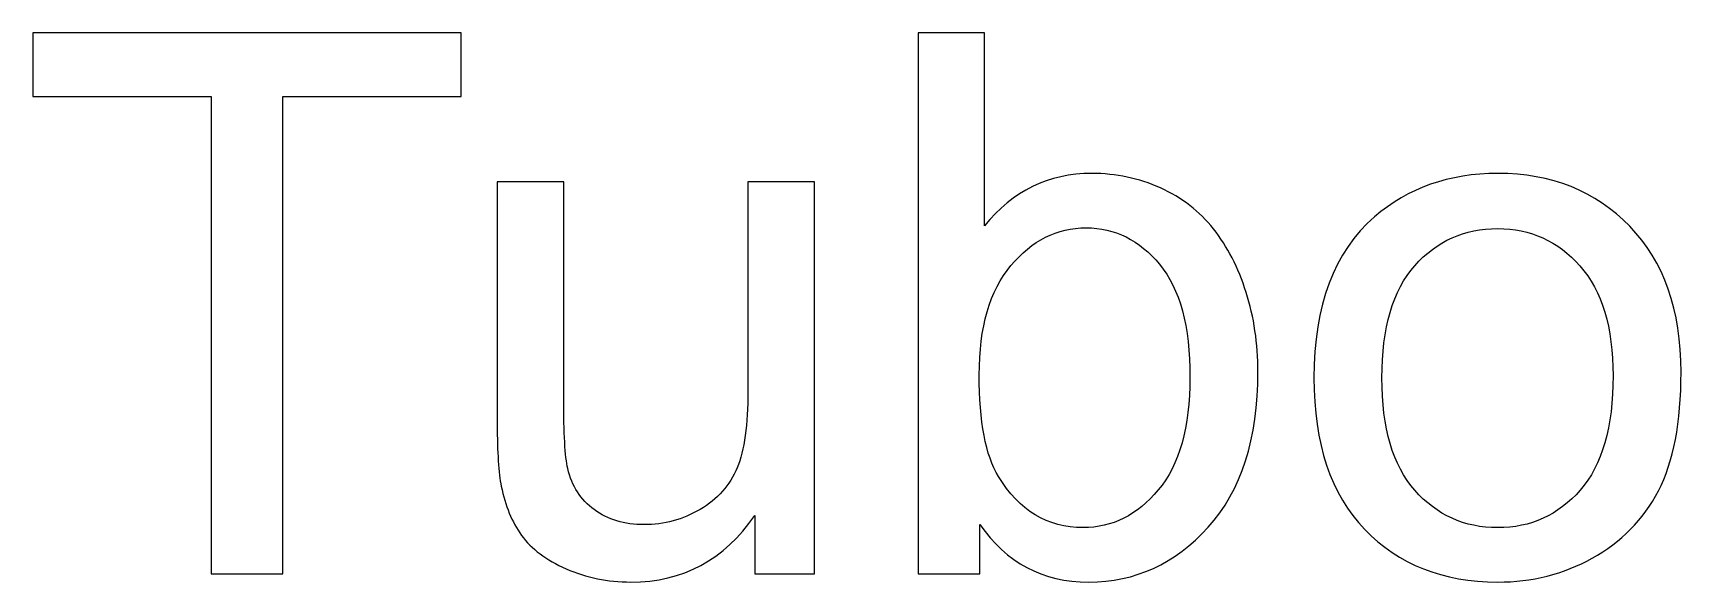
# Model space of a CAD drawing. Header units: millimetres. Extents: x -300 to 279, y -192 to 238.
# Drawn here: x 110.64 to 147.59, y 225.83 to 238.14 of the extents above; entities that cross this region are included whole.
import ezdxf

# ---------------------------------------------------------------- set-up
doc = ezdxf.new("R2010")
doc.units = ezdxf.units.MM
doc.layers.add('CAMADA_1', color=7, linetype='CONTINUOUS')

msp = doc.modelspace()

# ---------------------------------------------------------------- linework, layer by layer
at = {"layer": 'CAMADA_1', "color": 250}
for points, knots in [([(114.6357, 226.014), (114.6357, 226.014), (114.6357, 236.7158), (114.6357, 236.7158), (114.6357, 236.7158), (110.6395, 236.7158), (110.6395, 236.7158), (110.6395, 236.7158), (110.6395, 238.1382), (110.6395, 238.1382), (110.6395, 238.1382), (120.2406, 238.1382), (120.2406, 238.1382), (120.2406, 238.1382), (120.2406, 236.7158), (120.2406, 236.7158), (120.2406, 236.7158), (116.2444, 236.7158), (116.2444, 236.7158), (116.2444, 236.7158), (116.2444, 226.014), (116.2444, 226.014), (116.2444, 226.014), (114.6357, 226.014), (114.6357, 226.014)], [0, 0, 0, 0, 0.125, 0.125, 0.125, 0.25, 0.25, 0.25, 0.375, 0.375, 0.375, 0.5, 0.5, 0.5, 0.625, 0.625, 0.625, 0.75, 0.75, 0.75, 0.875, 0.875, 0.875, 1, 1, 1, 1]), ([(131.871, 226.014), (131.871, 226.014), (130.4825, 226.014), (130.4825, 226.014), (130.4825, 226.014), (130.4825, 238.1382), (130.4825, 238.1382), (130.4825, 238.1382), (131.9726, 238.1382), (131.9726, 238.1382), (131.9726, 238.1382), (131.9726, 233.8118), (131.9726, 233.8118), (132.6019, 234.5964), (133.4035, 234.9886), (134.3799, 234.9886), (134.919, 234.9886), (135.4326, 234.8814), (135.9152, 234.6641), (136.3978, 234.4468), (136.7929, 234.1392), (137.1062, 233.7469), (137.4167, 233.3518), (137.6622, 232.8776), (137.8372, 232.3217), (138.015, 231.7685), (138.1024, 231.173), (138.1024, 230.5408), (138.1024, 229.0394), (137.7299, 227.8767), (136.9877, 227.0582), (136.2426, 226.237), (135.3508, 225.8277), (134.3094, 225.8277), (133.2736, 225.8277), (132.4608, 226.2595), (131.871, 227.1203), (131.871, 227.1203), (131.871, 226.014), (131.871, 226.014)], [0, 0, 0, 0, 0.0769231, 0.0769231, 0.0769231, 0.1538462, 0.1538462, 0.1538462, 0.2307692, 0.2307692, 0.2307692, 0.3076923, 0.3076923, 0.3076923, 0.3846154, 0.3846154, 0.3846154, 0.4615385, 0.4615385, 0.4615385, 0.5384615, 0.5384615, 0.5384615, 0.6153846, 0.6153846, 0.6153846, 0.6923077, 0.6923077, 0.6923077, 0.7692308, 0.7692308, 0.7692308, 0.8461538, 0.8461538, 0.8461538, 0.9230769, 0.9230769, 0.9230769, 1, 1, 1, 1]), ([(126.8221, 226.014), (126.8221, 226.014), (126.8221, 227.3207), (126.8221, 227.3207), (126.1391, 226.3244), (125.2134, 225.8277), (124.0422, 225.8277), (123.5257, 225.8277), (123.0431, 225.9265), (122.5944, 226.1241), (122.1457, 226.3244), (121.8127, 226.5728), (121.5953, 226.872), (121.378, 227.1739), (121.2256, 227.5408), (121.1381, 227.9754), (121.0789, 228.269), (121.0478, 228.7318), (121.0478, 229.364), (121.0478, 229.364), (121.0478, 234.8024), (121.0478, 234.8024), (121.0478, 234.8024), (122.538, 234.8024), (122.538, 234.8024), (122.538, 234.8024), (122.538, 229.9397), (122.538, 229.9397), (122.538, 229.1636), (122.569, 228.6387), (122.6283, 228.3706), (122.7214, 227.9783), (122.919, 227.6735), (123.2238, 227.4505), (123.5257, 227.2276), (123.8983, 227.1147), (124.3442, 227.1147), (124.7901, 227.1147), (125.2078, 227.2276), (125.5972, 227.4562), (125.9867, 227.6848), (126.2633, 227.998), (126.427, 228.3903), (126.5878, 228.7826), (126.6697, 229.3555), (126.6697, 230.1034), (126.6697, 230.1034), (126.6697, 234.8024), (126.6697, 234.8024), (126.6697, 234.8024), (128.1598, 234.8024), (128.1598, 234.8024), (128.1598, 234.8024), (128.1598, 226.014), (128.1598, 226.014), (128.1598, 226.014), (126.8221, 226.014), (126.8221, 226.014)], [0, 0, 0, 0, 0.0526316, 0.0526316, 0.0526316, 0.1052632, 0.1052632, 0.1052632, 0.1578947, 0.1578947, 0.1578947, 0.2105263, 0.2105263, 0.2105263, 0.2631579, 0.2631579, 0.2631579, 0.3157895, 0.3157895, 0.3157895, 0.3684211, 0.3684211, 0.3684211, 0.4210526, 0.4210526, 0.4210526, 0.4736842, 0.4736842, 0.4736842, 0.5263158, 0.5263158, 0.5263158, 0.5789474, 0.5789474, 0.5789474, 0.6315789, 0.6315789, 0.6315789, 0.6842105, 0.6842105, 0.6842105, 0.7368421, 0.7368421, 0.7368421, 0.7894737, 0.7894737, 0.7894737, 0.8421053, 0.8421053, 0.8421053, 0.8947368, 0.8947368, 0.8947368, 0.9473684, 0.9473684, 0.9473684, 1, 1, 1, 1]), ([(139.3583, 230.4082), (139.3583, 232.031), (139.8099, 233.2332), (140.7158, 234.015), (141.4693, 234.6641), (142.3922, 234.9886), (143.4787, 234.9886), (144.6838, 234.9886), (145.6716, 234.5935), (146.4392, 233.8033), (147.2041, 233.0159), (147.5879, 231.9237), (147.5879, 230.5324), (147.5879, 229.4035), (147.4185, 228.5173), (147.0799, 227.871), (146.7412, 227.2247), (146.2473, 226.7224), (145.5982, 226.364), (144.9519, 226.0055), (144.2436, 225.8277), (143.4787, 225.8277), (142.2482, 225.8277), (141.2548, 226.22), (140.4957, 227.0074), (139.7365, 227.7948), (139.3583, 228.9293), (139.3583, 230.4082)], [0, 0, 0, 0, 0.1111111, 0.1111111, 0.1111111, 0.2222222, 0.2222222, 0.2222222, 0.3333333, 0.3333333, 0.3333333, 0.4444444, 0.4444444, 0.4444444, 0.5555556, 0.5555556, 0.5555556, 0.6666667, 0.6666667, 0.6666667, 0.7777778, 0.7777778, 0.7777778, 0.8888889, 0.8888889, 0.8888889, 1, 1, 1, 1]), ([(131.8541, 230.4731), (131.8541, 229.4232), (131.998, 228.6641), (132.283, 228.1956), (132.7515, 227.4308), (133.3837, 227.0469), (134.1824, 227.0469), (134.8343, 227.0469), (135.3959, 227.3292), (135.8673, 227.8936), (136.3414, 228.458), (136.5785, 229.2991), (136.5785, 230.4167), (136.5785, 231.5625), (136.3527, 232.4063), (135.8983, 232.951), (135.4439, 233.4957), (134.8936, 233.7695), (134.2501, 233.7695), (133.5982, 233.7695), (133.0366, 233.4872), (132.5653, 232.9228), (132.0911, 232.3583), (131.8541, 231.5427), (131.8541, 230.4731)], [0, 0, 0, 0, 0.125, 0.125, 0.125, 0.25, 0.25, 0.25, 0.375, 0.375, 0.375, 0.5, 0.5, 0.5, 0.625, 0.625, 0.625, 0.75, 0.75, 0.75, 0.875, 0.875, 0.875, 1, 1, 1, 1]), ([(140.8823, 230.4054), (140.8823, 229.2821), (141.1278, 228.4411), (141.6189, 227.8851), (142.1128, 227.3263), (142.7308, 227.0469), (143.4787, 227.0469), (144.2182, 227.0469), (144.8334, 227.3263), (145.3273, 227.888), (145.8184, 228.4496), (146.0639, 229.3047), (146.0639, 230.4533), (146.0639, 231.5371), (145.8155, 232.3583), (145.3216, 232.9143), (144.8278, 233.4731), (144.2125, 233.7525), (143.4787, 233.7525), (142.7308, 233.7525), (142.1128, 233.4759), (141.6189, 232.92), (141.1278, 232.364), (140.8823, 231.5258), (140.8823, 230.4054)], [0, 0, 0, 0, 0.125, 0.125, 0.125, 0.25, 0.25, 0.25, 0.375, 0.375, 0.375, 0.5, 0.5, 0.5, 0.625, 0.625, 0.625, 0.75, 0.75, 0.75, 0.875, 0.875, 0.875, 1, 1, 1, 1])]:
    msp.add_open_spline(points, degree=3, knots=knots, dxfattribs=at)

doc.saveas('drawing.dxf')
